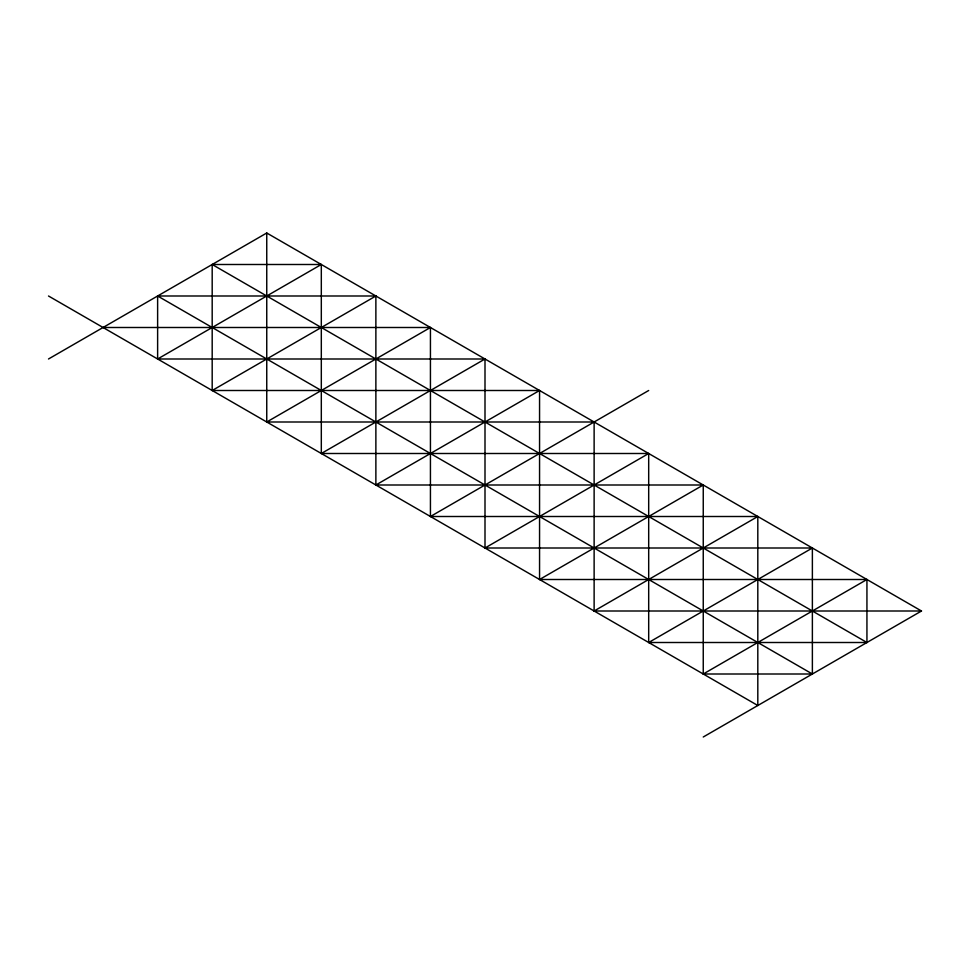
<?xml version="1.0" encoding="UTF-8"?>
<svg xmlns="http://www.w3.org/2000/svg" width="970" height="970" viewBox="0 0 970 970"><rect width="100%" height="100%" fill="white"/><g stroke="black" fill="none" stroke-linecap="round" stroke-linejoin="round"><path stroke-width="1.45" d="M48.5 358.997L266.75 232.994L921.5 611.003L703.25 737.006M157.625 358.997L485 358.997L485 548.001L812.375 548.001L812.375 674.004L703.25 674.004L703.25 485L375.875 485L375.875 295.995L157.625 295.995L157.625 358.997L321.312 264.495L321.312 453.499L648.688 453.499L648.688 642.504L866.937 642.504L866.937 579.502L539.562 579.502L539.562 390.498L212.187 390.498L212.187 264.495L321.312 264.495M212.187 390.498L375.875 295.995M266.75 232.994L266.75 421.998L430.437 327.496L430.437 516.501L757.812 516.501L757.812 705.505L48.5 295.995M321.312 453.499L485 358.997M375.875 485L539.562 390.498M430.437 516.501L648.688 390.498M485 548.001L648.688 453.499M539.562 579.502L703.25 485M266.75 421.998L594.125 421.998L594.125 611.003L757.812 516.501M648.688 642.504L812.375 548.001M703.25 674.004L866.937 579.502M103.062 327.496L430.437 327.496M594.125 611.003L921.5 611.003M212.187 264.495L866.937 642.504M157.625 295.995L812.375 674.004"/></g></svg>
